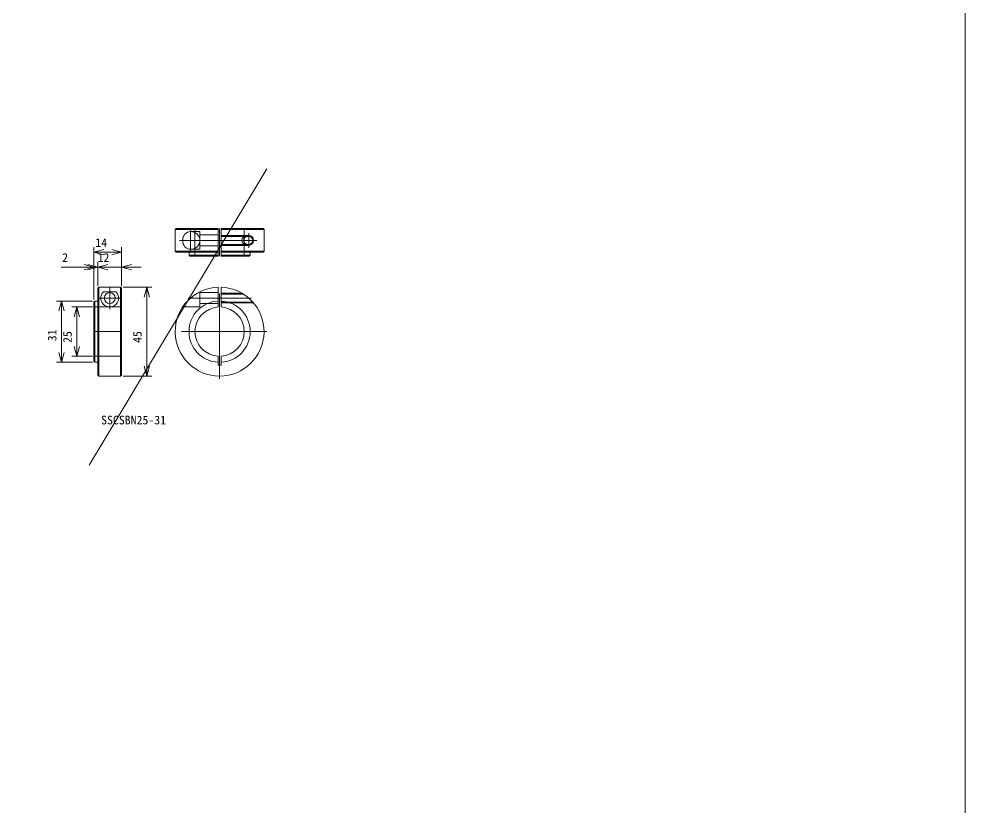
# Model space of a CAD drawing. Units: millimetres at full size. Extents: x -24503 to 24503, y -7436 to 7436.
# Drawn here: x -8157.9 to -7678.6, y -3877.7 to -3478.7 of the extents above; entities that cross this region are included whole.
import ezdxf
from ezdxf.enums import TextEntityAlignment as Align

# ---------------------------------------------------------------- set-up
doc = ezdxf.new("R2010")
doc.units = ezdxf.units.MM
doc.header["$LTSCALE"] = 4.8
doc.linetypes.add('CHAIN2', pattern=[12, 9, -1, 1, -1])
for name, color, linetype, lineweight in [('0-2_08_DIM', 3, 'Continuous', 9), ('0-4_0', 2, 'Continuous', 9), ('0-8_10_DRAFT', 1, 'Continuous', 9)]:
    doc.layers.add(name, color=color, linetype=linetype, lineweight=lineweight)
doc.styles.add('ＭＳ ゴシック', font='')
doc.styles.get('ＭＳ ゴシック').set_extended_font_data('MS Gothic')

# ---------------------------------------------------------------- blocks, each defined once
blk = doc.blocks.new('SCSBN25-31a_1_1')
at = {"layer": '0-4_0'}
for p, q in [((2, 22), (2.5, 22.5)), ((2, 22), (2, -22)), ((2.5, 22.5), (2.5, -22.5)), ((2.5, 22.5), (13.5, 22.5)), ((13.5, -22.5), (13.5, 22.5)), ((13.5, 22.5), (14, 22)), ((14, 22), (14, -22)), ((0, 15), (0.5, 15.5)), ((0, 15), (0, -15)), ((0.5, 15.5), (0.5, -15.5)), ((0.5, 15.5), (2, 15.5)), ((0, 13), (0.5, 12.5)), ((0.5, 12.5), (13.5, 12.5)), ((2, 11), (2, 11)), ((13.5, 12.5), (14, 13)), ((2, 0), (2, 0)), ((0.5, -12.5), (0, -13)), ((0.5, -12.5), (13.5, -12.5)), ((13.5, -12.5), (14, -13)), ((0, -15), (0.5, -15.5)), ((0.5, -15.5), (2, -15.5)), ((2, -22), (2.5, -22.5)), ((2.5, -22.5), (13.5, -22.5)), ((4.792, -20.156), (11.208, -20.156)), ((13.5, -22.5), (14, -22))]:
    blk.add_line(p, q, dxfattribs=at)
at = {"layer": '0-4_0', "linetype": 'CHAIN2'}
for p, q in [((8, -11.309), (8, -22.691)), ((2.309, -17), (13.691, -17))]:
    blk.add_line(p, q, dxfattribs=at)
at = {"layer": '0-4_0'}
blk.add_circle((8, -17), 2.75, dxfattribs=at)
blk.add_arc((8, -17), 4.5, 315.47228, 224.52772, dxfattribs=at)
at = {"layer": '0-8_10_DRAFT'}
blk.add_line((0, 0), (14, 0), dxfattribs=at)
blk = doc.blocks.new('SCSBN25-31b_1_1')
at = {"layer": '0-4_0', "linetype": 'CHAIN2'}
for p, q in [((0, 23.922), (0, -23.922)), ((-23.922, 0), (23.922, 0)), ((-15.924, -17), (15.924, -17))]:
    blk.add_line(p, q, dxfattribs=at)
at = {"layer": '0-4_0'}
for p, q in [((-0.75, 17), (-0.75, 12.477)), ((-0.75, 17), (0.75, 17)), ((0.75, 17), (0.75, 12.477)), ((-0.75, -12.477), (-0.75, -22.487)), ((0.75, -12.477), (0.75, -22.487)), ((0.75, -14.25), (10, -14.25)), ((10, -12.5), (10, -20.156)), ((10, -12.5), (18.708, -12.5)), ((-17.205, -14.5), (-0.75, -14.5)), ((-16.771, -15), (-0.75, -15)), ((-12.052, -19), (-0.75, -19)), ((-11.225, -19.5), (-0.75, -19.5)), ((0.75, -19.75), (10, -19.75))]:
    blk.add_line(p, q, dxfattribs=at)
for radius, start, end in [(22.5, 271.91021, 268.08979), (15.5, 92.68672, 267.31328), (15.5, 272.68672, 87.31328), (12.5, 93.43981, 266.56019), (12.5, 273.43981, 86.56019)]:
    blk.add_arc((0, 0), radius, start, end, dxfattribs=at)
blk = doc.blocks.new('SCSBN25-31c_1_1')
at = {"layer": '0-4_0'}
for p, q in [((-15, 0), (-15.5, -0.5)), ((-0.75, 0), (-15, 0)), ((-12.5, -0.5), (-13, 0)), ((-0.75, 0), (-0.75, -14)), ((15, 0), (0.75, 0)), ((0.75, 0), (0.75, -14)), ((13, 0), (12.5, -0.5)), ((15, 0), (15.5, -0.5)), ((-22, -2), (-22.5, -2.5)), ((-0.75, -2.5), (-22.5, -2.5)), ((-22.5, -2.5), (-22.5, -13.5)), ((-0.75, -2), (-22, -2)), ((-0.75, -0.5), (-15.5, -0.5)), ((-15.5, -0.5), (-15.5, -2)), ((-12.5, -0.5), (-12.5, -13.5)), ((15.5, -0.5), (0.75, -0.5)), ((22, -2), (0.75, -2)), ((22.5, -2.5), (0.75, -2.5)), ((10, -3.5), (10, -12.5)), ((10, -3.5), (14.739, -3.5)), ((11, -2), (11, -2)), ((12.5, -0.5), (12.5, -13.5)), ((15.5, -0.5), (15.5, -2)), ((22, -2), (22.5, -2.5)), ((22.5, -2.5), (22.5, -13.5)), ((-14.739, -5.5), (-0.75, -5.5)), ((-14.739, -6), (-0.75, -6)), ((0.75, -5.25), (10, -5.25)), ((-22.5, -13.5), (-0.75, -13.5)), ((-22.5, -13.5), (-22, -14)), ((-0.75, -14), (-22, -14)), ((-14.739, -10), (-0.75, -10)), ((-14.739, -10.5), (-0.75, -10.5)), ((-12.5, -13.5), (-13, -14)), ((0.75, -10.75), (10, -10.75)), ((0.75, -13.5), (22.5, -13.5)), ((22, -14), (0.75, -14)), ((10, -12.5), (14.739, -12.5)), ((12.5, -13.5), (13, -14)), ((22.5, -13.5), (22, -14))]:
    blk.add_line(p, q, dxfattribs=at)
at = {"layer": '0-4_0', "linetype": 'CHAIN2'}
for p, q in [((-14.739, -4.32), (-14.739, -11.68)), ((14.739, -2.309), (14.739, -13.691)), ((-18.895, -8), (20.392, -8))]:
    blk.add_line(p, q, dxfattribs=at)
at = {"layer": '0-4_0'}
for centre, major_axis, ratio, start_param, end_param in [((14.739, -8), (-4.739, 0), 0.949487, 4.712389, 7.8539816), ((14.739, -8), (0, 4.5), 0.881974, 3.1415927, 6.2831853), ((-14.739, -8), (0, -2.5), 0.986099, 3.1415927, 6.2831853), ((-14.739, -8), (-2.031, 0), 0.984685, 4.712389, 7.8539816), ((-14.739, -8), (3.514, 0), 0.711353, 4.712389, 7.8539816), ((-14.739, -8), (2.687, 0), 0.744205, 4.712389, 7.8539816)]:
    blk.add_ellipse(centre, major_axis=major_axis, ratio=ratio, start_param=start_param, end_param=end_param, dxfattribs=at)
at = {"layer": '0-8_10_DRAFT'}
blk.add_line((0, 0), (0, -14), dxfattribs=at)
blk = doc.blocks.new('_Open30')
at = {"layer": '0-2_08_DIM'}
blk.add_line((0, 0), (-1, 0), dxfattribs=at)
blk.add_lwpolyline([(-1, 0.26795), (0, 0), (-1, -0.26795)], dxfattribs=at)

msp = doc.modelspace()

# ---------------------------------------------------------------- linework, layer by layer
at = {"layer": '0-2_08_DIM'}
for p, q in [((-8119.874, -3620.772), (-8119.874, -3594.256)), ((-8110.874, -3596.756), (-8114.874, -3596.756)), ((-8105.874, -3613.772), (-8105.874, -3594.256)), ((-8119.874, -3620.772), (-8119.874, -3601.812)), ((-8117.874, -3613.772), (-8117.874, -3601.812)), ((-8117.874, -3613.772), (-8117.874, -3601.812)), ((-8105.874, -3613.772), (-8105.874, -3601.812)), ((-8124.874, -3604.312), (-8136.374, -3604.312)), ((-8122.874, -3604.312), (-8127.874, -3604.312)), ((-8117.874, -3604.312), (-8119.874, -3604.312)), ((-8117.874, -3604.312), (-8105.874, -3604.312)), ((-8112.874, -3604.312), (-8107.874, -3604.312)), ((-8100.874, -3604.312), (-8095.874, -3604.312)), ((-8105.124, -3614.522), (-8090.596, -3614.522)), ((-8120.624, -3621.522), (-8138.778, -3621.522)), ((-8093.096, -3619.522), (-8093.096, -3654.522)), ((-8136.278, -3626.522), (-8136.278, -3647.522)), ((-8120.624, -3624.522), (-8130.995, -3624.522)), ((-8128.495, -3629.522), (-8128.495, -3644.522)), ((-8120.624, -3649.522), (-8130.995, -3649.522)), ((-8120.624, -3652.522), (-8138.778, -3652.522)), ((-8105.124, -3659.522), (-8090.596, -3659.522))]:
    msp.add_line(p, q, dxfattribs=at)
at = {"layer": '0-4_0', "color": 134}
msp.add_line((-8032.32, -3554.676), (-8122.32, -3704.676), dxfattribs=at)
at = {"layer": '0-4_0', "color": 3}
msp.add_lwpolyline([(-15265.528, -187.343), (-7678.622, -187.343), (-7678.622, -7435.523), (-15265.528, -7435.523)], close=True, dxfattribs=at)

# ---------------------------------------------------------------- block references
at = {"layer": '0-2_08_DIM', "xscale": 5, "yscale": 5}
for p, rotation in [((-8119.874, -3596.756), 180), ((-8117.874, -3604.312), 180), ((-8105.874, -3604.312), 180), ((-8093.096, -3614.522), 90), ((-8136.278, -3621.522), 90), ((-8128.495, -3624.522), 90), ((-8128.495, -3649.522), 270), ((-8136.278, -3652.522), 270), ((-8093.096, -3659.522), 270)]:
    msp.add_blockref('_Open30', p, dxfattribs=dict(at, rotation=rotation))
for p in [(-8105.874, -3596.756), (-8119.874, -3604.312), (-8117.874, -3604.312)]:
    msp.add_blockref('_Open30', p, dxfattribs=at)
at = {"layer": '0-4_0', "rotation": 180}
for name, p in [('SCSBN25-31c_1_1', (-8056.205, -3598.841)), ('SCSBN25-31b_1_1', (-8056.205, -3637.022))]:
    msp.add_blockref(name, p, dxfattribs=at)
at = {"layer": '0-4_0', "xscale": -1, "rotation": 180}
msp.add_blockref('SCSBN25-31a_1_1', (-8119.874, -3637.022), dxfattribs=at)

# ---------------------------------------------------------------- texts
at = {"layer": '0-2_08_DIM', "style": 'ＭＳ ゴシック'}
for s, p in [('14', (-8119.159, -3595.506)), ('2', (-8135.981, -3603.062)), ('12', (-8118.016, -3603.062))]:
    msp.add_text(s, height=4.399, dxfattribs=at).set_placement(p, align=Align.BOTTOM_LEFT)
for s, p in [('31', (-8137.528, -3641.88)), ('25', (-8129.75, -3642.737)), ('45', (-8094.351, -3642.737))]:
    msp.add_text(s, height=4.399, rotation=90, dxfattribs=at).set_placement(p, align=Align.BOTTOM_LEFT)
at = {"layer": '0-4_0', "color": 134, "style": 'ＭＳ ゴシック'}
msp.add_text('SSCSBN25-31', height=4.399, dxfattribs=at).set_placement((-8116.223, -3685.3), align=Align.BOTTOM_LEFT)

doc.saveas('drawing.dxf')
